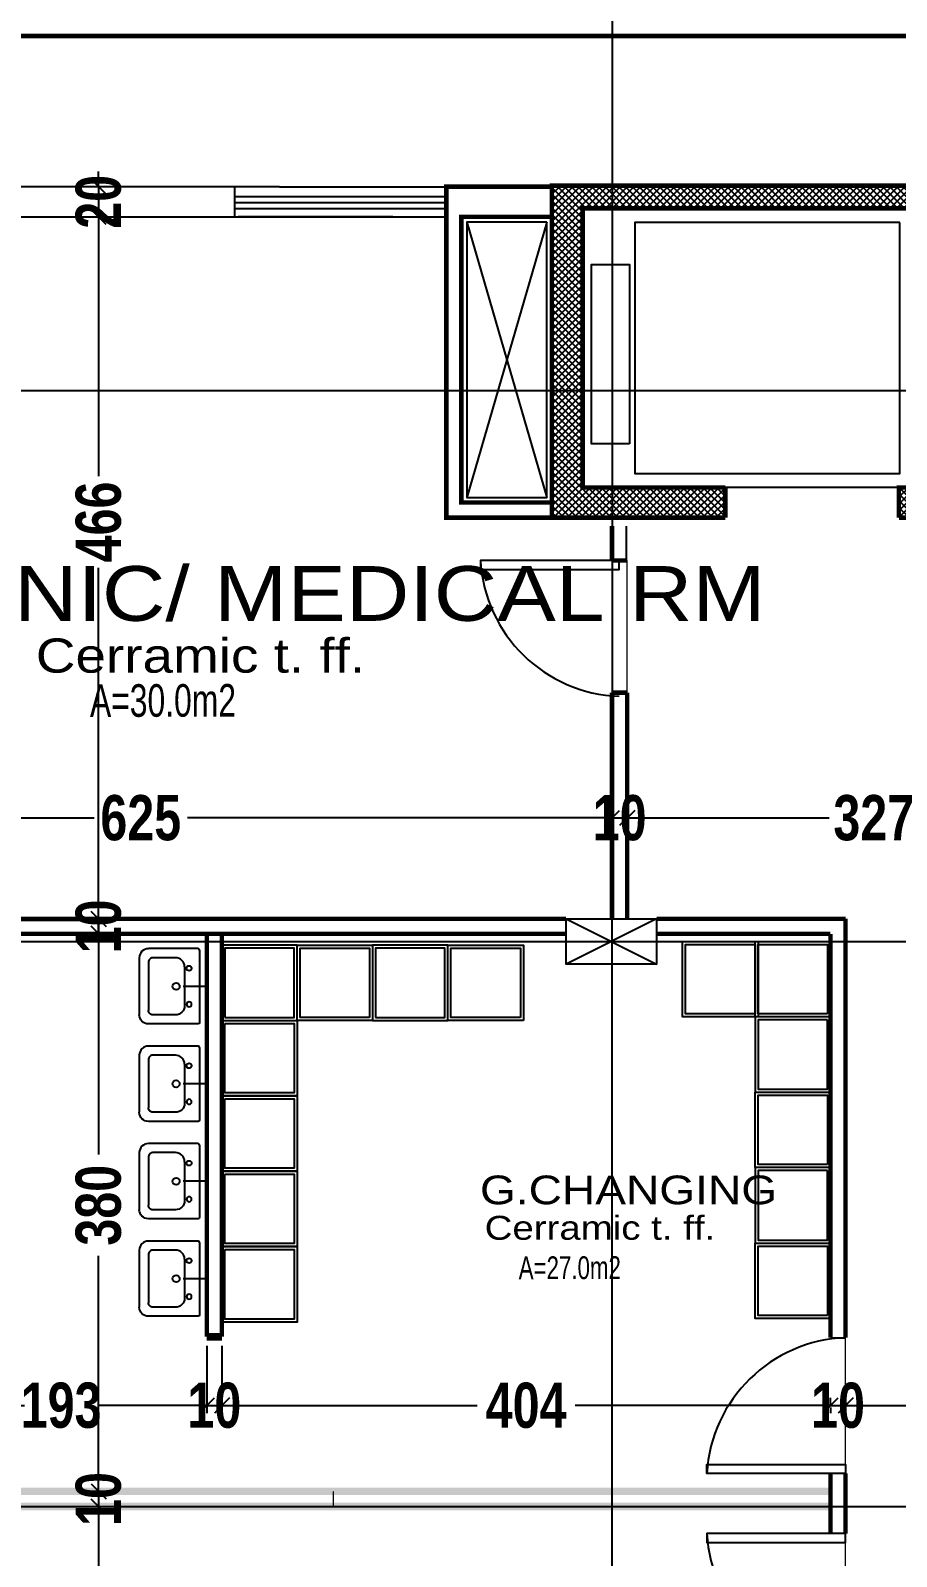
# Model space of a CAD drawing. Extents: x 285329 to 658348, y -83126 to -16980.
# Drawn here: x 341158 to 341733, y -40231 to -39220 of the extents above; entities that cross this region are included whole.
import ezdxf

# ---------------------------------------------------------------- set-up
doc = ezdxf.new("R2010")
doc.units = 0
doc.layers.get('0').update_dxf_attribs({"linetype": 'CONTINUOUS'})
doc.layers.get('DEFPOINTS').update_dxf_attribs({"color": 9, "linetype": 'CONTINUOUS'})
for name, color, linetype, lineweight in [('A-text finishing', 6, 'CONTINUOUS', 13), ('A-text function', 30, 'CONTINUOUS', 20), ('FURN', 126, 'CONTINUOUS', 9), ('VIS', 8, 'CONTINUOUS', 18)]:
    doc.layers.add(name, color=color, linetype=linetype, lineweight=lineweight)
for name, color, linetype in [('AXIS', 1, 'CONTINUOUS'), ('COLUMN', 5, 'CONTINUOUS'), ('elevat', 4, 'CONTINUOUS'), ('FURNITURE', 4, 'CONTINUOUS'), ('TEXT', 3, 'CONTINUOUS'), ('WALL', 7, 'CONTINUOUS')]:
    doc.layers.add(name, color=color, linetype=linetype)
doc.styles.add('ARIAL', font='BOD_CB.TTF', dxfattribs={"width": 1.2})
doc.styles.add('CITYBLUEPRINT', font='cityb___.ttf', dxfattribs={"width": 0.8})
doc.styles.get("Standard").update_dxf_attribs({"font": 'sanss___.ttf', "height": 15})
doc.dimstyles.new('50', dxfattribs={"dimtxt": 30, "dimasz": 10, "dimexe": 5, "dimexo": 6, "dimgap": 5, "dimtad": 0, "dimdec": 0, "dimdsep": 46, "dimtxsty": 'CITYBLUEPRINT', "dimblk1": 'OBLIQUE', "dimblk2": 'OBLIQUE', "dimsah": 1, "dimcen": 0.05, "dimdle": 0.03, "dimclre": 22, "dimclrt": 7, "dimadec": 0, "dimazin": 0, "dimtfac": 1, "dimtdec": 0, "dimtix": 1, "dimtmove": 0, "dimatfit": 3, "dimldrblk": 'OBLIQUE', "dimfxl": 1, "dimtolj": 1, "dimtzin": 0, "dimarcsym": 0})

# ---------------------------------------------------------------- blocks, each defined once
blk = doc.blocks.new('site77')
at = {"layer": 'WALL', "linetype": 'Continuous', "const_width": 3}
blk.add_lwpolyline([(159633.4, -32835.7), (157318.4, -32835.7), (157318.4, -36546.7), (159235.4, -36546.7)], dxfattribs=at)
blk = doc.blocks.new('COLUMN')
at = {"layer": 'AXIS'}
for p, q in [((236924.7, -9644.3), (236984.7, -9674.3)), ((236984.7, -9644.3), (236924.7, -9674.3))]:
    blk.add_line(p, q, dxfattribs=at)
at = {"layer": 'COLUMN'}
blk.add_lwpolyline([(236924.7, -9644.3), (236984.7, -9644.3), (236984.7, -9674.3), (236924.7, -9674.3)], close=True, dxfattribs=at)
blk = doc.blocks.new('cbcb')
at = {"layer": 'AXIS'}
for p, q in [((328031, -10741.7), (328030.4, -14326.1)), ((327244.3, -11089.2), (329572, -11089.2)), ((327238.2, -11454.5), (329573.7, -11454.5)), ((327245.1, -11829.3), (329572, -11829.3))]:
    blk.add_line(p, q, dxfattribs=at)
at = {"layer": 'WALL', "linetype": 'Continuous'}
blk.add_blockref('COLUMN', (91075.7, -1795.2), dxfattribs=at)
blk = doc.blocks.new('_Oblique')
at = {"color": 0, "lineweight": -2}
blk.add_line((-0.5, -0.5), (0.5, 0.5), dxfattribs=at)
blk = doc.blocks.new('*D2336')
at = {"layer": 'DEFPOINTS', "color": 0, "linetype": 'Continuous', "lineweight": 5, "transparency": 16777216}
for p in [(341203.5, -39323.1), (341203.5, -39343.1), (341203.5, -39343.1)]:
    blk.add_point(p, dxfattribs=at)
at = {"layer": 'VIS', "color": 0, "linetype": 'Continuous', "lineweight": -2, "transparency": 16777216}
for p, q in [((341203.5, -39323.1), (341203.5, -39313.1)), ((341203.5, -39323.1), (341203.5, -39343.1)), ((341203.5, -39343.1), (341203.5, -39353.1))]:
    blk.add_line(p, q, dxfattribs=at)
at = {"layer": 'VIS', "color": 22, "linetype": 'Continuous', "lineweight": -2, "transparency": 16777216}
for p, q in [((341209.5, -39323.1), (341208.5, -39323.1)), ((341197.5, -39343.1), (341198.5, -39343.1))]:
    blk.add_line(p, q, dxfattribs=at)
at = {"layer": 'VIS', "color": 0, "linetype": 'Continuous', "lineweight": -2, "transparency": 16777216, "xscale": 10, "yscale": 10, "zscale": 10}
for p, rotation in [((341203.5, -39323.1), 270), ((341203.5, -39343.1), 90)]:
    blk.add_blockref('_Oblique', p, dxfattribs=dict(at, rotation=rotation))
at = {"layer": 'VIS', "color": 7, "linetype": 'Continuous', "lineweight": 5, "transparency": 16777216, "insert": (341203.5, -39333.1), "char_height": 30, "attachment_point": 5, "rotation": 90, "style": 'CITYBLUEPRINT'}
blk.add_mtext('\\A1;20', dxfattribs=at)
blk = doc.blocks.new('*D2337')
at = {"layer": 'DEFPOINTS', "color": 0, "linetype": 'Continuous', "lineweight": 5, "transparency": 16777216}
for p in [(341203.5, -39343.1), (341203.5, -39808.6), (341203.6, -39808.6)]:
    blk.add_point(p, dxfattribs=at)
at = {"layer": 'VIS', "color": 22, "linetype": 'Continuous', "lineweight": -2, "transparency": 16777216}
for p, q in [((341197.5, -39343.1), (341198.5, -39343.1)), ((341197.6, -39808.6), (341198.5, -39808.6))]:
    blk.add_line(p, q, dxfattribs=at)
at = {"layer": 'VIS', "color": 0, "linetype": 'Continuous', "lineweight": -2, "transparency": 16777216}
for p, q in [((341203.5, -39343.1), (341203.5, -39515)), ((341203.5, -39808.6), (341203.5, -39575.9))]:
    blk.add_line(p, q, dxfattribs=at)
at = {"layer": 'VIS', "color": 0, "linetype": 'Continuous', "lineweight": -2, "transparency": 16777216, "xscale": 10, "yscale": 10, "zscale": 10}
for p, rotation in [((341203.5, -39343.1), 90), ((341203.5, -39808.6), 270)]:
    blk.add_blockref('_Oblique', p, dxfattribs=dict(at, rotation=rotation))
at = {"layer": 'VIS', "color": 7, "linetype": 'Continuous', "lineweight": 5, "transparency": 16777216, "insert": (341203.5, -39545.4), "char_height": 30, "attachment_point": 5, "rotation": 90, "style": 'CITYBLUEPRINT'}
blk.add_mtext('\\A1;466', dxfattribs=at)
blk = doc.blocks.new('*D2338')
at = {"layer": 'DEFPOINTS', "color": 0, "linetype": 'Continuous', "lineweight": 5, "transparency": 16777216}
for p in [(341203.5, -39808.7), (341203.6, -39808.7), (341203.5, -39818.5)]:
    blk.add_point(p, dxfattribs=at)
at = {"layer": 'VIS', "color": 0, "linetype": 'Continuous', "lineweight": -2, "transparency": 16777216}
for p, q in [((341203.5, -39808.7), (341203.5, -39798.7)), ((341203.5, -39818.5), (341203.5, -39808.7)), ((341203.5, -39818.5), (341203.5, -39828.5))]:
    blk.add_line(p, q, dxfattribs=at)
at = {"layer": 'VIS', "color": 22, "linetype": 'Continuous', "lineweight": -2, "transparency": 16777216}
for p, q in [((341197.6, -39808.7), (341198.5, -39808.7)), ((341197.5, -39818.5), (341198.5, -39818.5))]:
    blk.add_line(p, q, dxfattribs=at)
at = {"layer": 'VIS', "color": 0, "linetype": 'Continuous', "lineweight": -2, "transparency": 16777216, "xscale": 10, "yscale": 10, "zscale": 10}
for p, rotation in [((341203.5, -39808.7), 270), ((341203.5, -39818.5), 90)]:
    blk.add_blockref('_Oblique', p, dxfattribs=dict(at, rotation=rotation))
at = {"layer": 'VIS', "color": 7, "linetype": 'Continuous', "lineweight": 5, "transparency": 16777216, "insert": (341203.5, -39813.6), "char_height": 30, "attachment_point": 5, "rotation": 90, "style": 'CITYBLUEPRINT'}
blk.add_mtext('\\A1;10', dxfattribs=at)
blk = doc.blocks.new('*D2339')
at = {"layer": 'DEFPOINTS', "color": 0, "linetype": 'Continuous', "lineweight": 5, "transparency": 16777216}
for p in [(341203.6, -39808.7), (341199.4, -40188.2), (341203.5, -40188.2)]:
    blk.add_point(p, dxfattribs=at)
at = {"layer": 'VIS', "color": 22, "linetype": 'Continuous', "lineweight": -2, "transparency": 16777216}
for p, q in [((341197.6, -39808.7), (341198.5, -39808.7)), ((341205.4, -40188.2), (341208.5, -40188.2))]:
    blk.add_line(p, q, dxfattribs=at)
at = {"layer": 'VIS', "color": 0, "linetype": 'Continuous', "lineweight": -2, "transparency": 16777216}
for p, q in [((341203.5, -39808.6), (341203.5, -39964.8)), ((341203.5, -40188.3), (341203.5, -40032.1))]:
    blk.add_line(p, q, dxfattribs=at)
at = {"layer": 'VIS', "color": 0, "linetype": 'Continuous', "lineweight": -2, "transparency": 16777216, "xscale": 10, "yscale": 10, "zscale": 10}
for p, rotation in [((341203.5, -39808.7), 90), ((341203.5, -40188.2), 270)]:
    blk.add_blockref('_Oblique', p, dxfattribs=dict(at, rotation=rotation))
at = {"layer": 'VIS', "color": 7, "linetype": 'Continuous', "lineweight": 5, "transparency": 16777216, "insert": (341203.5, -39998.5), "char_height": 30, "attachment_point": 5, "rotation": 90, "style": 'CITYBLUEPRINT'}
blk.add_mtext('\\A1;380', dxfattribs=at)
blk = doc.blocks.new('*D2340')
at = {"layer": 'DEFPOINTS', "color": 0, "linetype": 'Continuous', "lineweight": 5, "transparency": 16777216}
for p in [(341199.4, -40188.2), (341203.5, -40198.3), (341203.7, -40198.3)]:
    blk.add_point(p, dxfattribs=at)
at = {"layer": 'VIS', "color": 0, "linetype": 'Continuous', "lineweight": -2, "transparency": 16777216}
for p, q in [((341203.5, -40188.2), (341203.5, -40178.2)), ((341203.5, -40188.2), (341203.5, -40198.3)), ((341203.5, -40198.3), (341203.5, -40208.3))]:
    blk.add_line(p, q, dxfattribs=at)
at = {"layer": 'VIS', "color": 22, "linetype": 'Continuous', "lineweight": -2, "transparency": 16777216}
for p, q in [((341205.4, -40188.2), (341208.5, -40188.2)), ((341197.7, -40198.3), (341198.5, -40198.3))]:
    blk.add_line(p, q, dxfattribs=at)
at = {"layer": 'VIS', "color": 0, "linetype": 'Continuous', "lineweight": -2, "transparency": 16777216, "xscale": 10, "yscale": 10, "zscale": 10}
for p, rotation in [((341203.5, -40188.2), 270), ((341203.5, -40198.3), 90)]:
    blk.add_blockref('_Oblique', p, dxfattribs=dict(at, rotation=rotation))
at = {"layer": 'VIS', "color": 7, "linetype": 'Continuous', "lineweight": 5, "transparency": 16777216, "insert": (341203.5, -40193.3), "char_height": 30, "attachment_point": 5, "rotation": 90, "style": 'CITYBLUEPRINT'}
blk.add_mtext('\\A1;10', dxfattribs=at)
blk = doc.blocks.new('*D2341')
at = {"layer": 'DEFPOINTS', "color": 0, "linetype": 'Continuous', "lineweight": 5, "transparency": 16777216}
for p in [(341203.7, -40198.3), (341203.5, -40558), (341203.7, -40558)]:
    blk.add_point(p, dxfattribs=at)
at = {"layer": 'VIS', "color": 22, "linetype": 'Continuous', "lineweight": -2, "transparency": 16777216}
for p, q in [((341197.7, -40198.3), (341198.5, -40198.3)), ((341197.7, -40558), (341198.5, -40558))]:
    blk.add_line(p, q, dxfattribs=at)
at = {"layer": 'VIS', "color": 0, "linetype": 'Continuous', "lineweight": -2, "transparency": 16777216}
for p, q in [((341203.5, -40198.3), (341203.5, -40344.7)), ((341203.5, -40558), (341203.5, -40411.6))]:
    blk.add_line(p, q, dxfattribs=at)
at = {"layer": 'VIS', "color": 0, "linetype": 'Continuous', "lineweight": -2, "transparency": 16777216, "xscale": 10, "yscale": 10, "zscale": 10}
for p, rotation in [((341203.5, -40198.3), 90), ((341203.5, -40558), 270)]:
    blk.add_blockref('_Oblique', p, dxfattribs=dict(at, rotation=rotation))
at = {"layer": 'VIS', "color": 7, "linetype": 'Continuous', "lineweight": 5, "transparency": 16777216, "insert": (341203.5, -40378.1), "char_height": 30, "attachment_point": 5, "rotation": 90, "style": 'CITYBLUEPRINT'}
blk.add_mtext('\\A1;360', dxfattribs=at)
blk = doc.blocks.new('*D2383')
at = {"layer": 'DEFPOINTS', "color": 0, "linetype": 'Continuous', "lineweight": 5, "transparency": 16777216}
for p in [(341275.3, -40085.7), (341082.1, -40108.6), (341275.3, -40131.3)]:
    blk.add_point(p, dxfattribs=at)
at = {"layer": 'VIS', "color": 22, "linetype": 'Continuous', "lineweight": -2, "transparency": 16777216}
for p, q in [((341275.3, -40091.7), (341275.3, -40136.3)), ((341082.1, -40114.6), (341082.1, -40136.3))]:
    blk.add_line(p, q, dxfattribs=at)
at = {"layer": 'VIS', "color": 0, "linetype": 'Continuous', "lineweight": -2, "transparency": 16777216}
for p, q in [((341082.1, -40131.3), (341154.5, -40131.3)), ((341275.3, -40131.3), (341202.9, -40131.3))]:
    blk.add_line(p, q, dxfattribs=at)
at = {"layer": 'VIS', "color": 0, "linetype": 'Continuous', "lineweight": -2, "transparency": 16777216, "xscale": 10, "yscale": 10, "zscale": 10, "rotation": 180}
blk.add_blockref('_Oblique', (341082.1, -40131.3), dxfattribs=at)
at = {"layer": 'VIS', "color": 0, "linetype": 'Continuous', "lineweight": -2, "transparency": 16777216, "xscale": 10, "yscale": 10, "zscale": 10}
blk.add_blockref('_Oblique', (341275.3, -40131.3), dxfattribs=at)
at = {"layer": 'VIS', "color": 7, "linetype": 'Continuous', "lineweight": 5, "transparency": 16777216, "insert": (341178.7, -40131.3), "char_height": 30, "attachment_point": 5, "style": 'CITYBLUEPRINT'}
blk.add_mtext('\\A1;193', dxfattribs=at)
blk = doc.blocks.new('*D2384')
at = {"layer": 'DEFPOINTS', "color": 0, "linetype": 'Continuous', "lineweight": 5, "transparency": 16777216}
for p in [(341275.3, -40085.7), (341285.3, -40085.7), (341285.3, -40131.3)]:
    blk.add_point(p, dxfattribs=at)
at = {"layer": 'VIS', "color": 22, "linetype": 'Continuous', "lineweight": -2, "transparency": 16777216}
for p, q in [((341275.3, -40091.7), (341275.3, -40136.3)), ((341285.3, -40091.7), (341285.3, -40136.3))]:
    blk.add_line(p, q, dxfattribs=at)
at = {"layer": 'VIS', "color": 0, "linetype": 'Continuous', "lineweight": -2, "transparency": 16777216}
for p, q in [((341275.3, -40131.3), (341265.3, -40131.3)), ((341275.3, -40131.3), (341285.3, -40131.3)), ((341285.3, -40131.3), (341295.3, -40131.3))]:
    blk.add_line(p, q, dxfattribs=at)
at = {"layer": 'VIS', "color": 0, "linetype": 'Continuous', "lineweight": -2, "transparency": 16777216, "xscale": 10, "yscale": 10, "zscale": 10}
blk.add_blockref('_Oblique', (341275.3, -40131.3), dxfattribs=at)
at = {"layer": 'VIS', "color": 0, "linetype": 'Continuous', "lineweight": -2, "transparency": 16777216, "xscale": 10, "yscale": 10, "zscale": 10, "rotation": 180}
blk.add_blockref('_Oblique', (341285.3, -40131.3), dxfattribs=at)
at = {"layer": 'VIS', "color": 7, "linetype": 'Continuous', "lineweight": 5, "transparency": 16777216, "insert": (341280.3, -40131.3), "char_height": 30, "attachment_point": 5, "style": 'CITYBLUEPRINT'}
blk.add_mtext('\\A1;10', dxfattribs=at)
blk = doc.blocks.new('*D2385')
at = {"layer": 'DEFPOINTS', "color": 0, "linetype": 'Continuous', "lineweight": 5, "transparency": 16777216}
for p in [(341285.3, -40085.7), (341688.8, -40131.3), (341688.8, -40136.3)]:
    blk.add_point(p, dxfattribs=at)
at = {"layer": 'VIS', "color": 22, "linetype": 'Continuous', "lineweight": -2, "transparency": 16777216}
for p, q in [((341285.3, -40091.7), (341285.3, -40136.3)), ((341688.8, -40130.3), (341688.8, -40126.3))]:
    blk.add_line(p, q, dxfattribs=at)
at = {"layer": 'VIS', "color": 0, "linetype": 'Continuous', "lineweight": -2, "transparency": 16777216}
for p, q in [((341285.2, -40131.3), (341454.5, -40131.3)), ((341688.8, -40131.3), (341519.5, -40131.3))]:
    blk.add_line(p, q, dxfattribs=at)
at = {"layer": 'VIS', "color": 0, "linetype": 'Continuous', "lineweight": -2, "transparency": 16777216, "xscale": 10, "yscale": 10, "zscale": 10, "rotation": 180}
blk.add_blockref('_Oblique', (341285.3, -40131.3), dxfattribs=at)
at = {"layer": 'VIS', "color": 0, "linetype": 'Continuous', "lineweight": -2, "transparency": 16777216, "xscale": 10, "yscale": 10, "zscale": 10}
blk.add_blockref('_Oblique', (341688.8, -40131.3), dxfattribs=at)
at = {"layer": 'VIS', "color": 7, "linetype": 'Continuous', "lineweight": 5, "transparency": 16777216, "insert": (341487, -40131.3), "char_height": 30, "attachment_point": 5, "style": 'CITYBLUEPRINT'}
blk.add_mtext('\\A1;404', dxfattribs=at)
blk = doc.blocks.new('*D2386')
at = {"layer": 'DEFPOINTS', "color": 0, "linetype": 'Continuous', "lineweight": 5, "transparency": 16777216}
for p in [(341688.8, -40126.6), (341698.8, -40131.2), (341698.8, -40131.3)]:
    blk.add_point(p, dxfattribs=at)
at = {"layer": 'VIS', "color": 0, "linetype": 'Continuous', "lineweight": -2, "transparency": 16777216}
for p, q in [((341688.8, -40131.3), (341678.8, -40131.3)), ((341688.8, -40131.3), (341698.8, -40131.3)), ((341698.8, -40131.3), (341708.8, -40131.3))]:
    blk.add_line(p, q, dxfattribs=at)
at = {"layer": 'VIS', "color": 22, "linetype": 'Continuous', "lineweight": -2, "transparency": 16777216}
for p, q in [((341688.8, -40132.6), (341688.8, -40136.3)), ((341698.8, -40137.2), (341698.8, -40136.3))]:
    blk.add_line(p, q, dxfattribs=at)
at = {"layer": 'VIS', "color": 0, "linetype": 'Continuous', "lineweight": -2, "transparency": 16777216, "xscale": 10, "yscale": 10, "zscale": 10}
blk.add_blockref('_Oblique', (341688.8, -40131.3), dxfattribs=at)
at = {"layer": 'VIS', "color": 0, "linetype": 'Continuous', "lineweight": -2, "transparency": 16777216, "xscale": 10, "yscale": 10, "zscale": 10, "rotation": 180}
blk.add_blockref('_Oblique', (341698.8, -40131.3), dxfattribs=at)
at = {"layer": 'VIS', "color": 7, "linetype": 'Continuous', "lineweight": 5, "transparency": 16777216, "insert": (341693.8, -40131.3), "char_height": 30, "attachment_point": 5, "style": 'CITYBLUEPRINT'}
blk.add_mtext('\\A1;10', dxfattribs=at)
blk = doc.blocks.new('*D2387')
at = {"layer": 'DEFPOINTS', "color": 0, "linetype": 'Continuous', "lineweight": 5, "transparency": 16777216}
for p in [(341881, -40131.2), (341698.8, -40131.4), (341881, -40131.3)]:
    blk.add_point(p, dxfattribs=at)
at = {"layer": 'VIS', "color": 22, "linetype": 'Continuous', "lineweight": -2, "transparency": 16777216}
for p, q in [((341698.8, -40125.4), (341698.8, -40126.3)), ((341881, -40137.2), (341881, -40136.3))]:
    blk.add_line(p, q, dxfattribs=at)
at = {"layer": 'VIS', "color": 0, "linetype": 'Continuous', "lineweight": -2, "transparency": 16777216}
for p, q in [((341698.8, -40131.3), (341764.6, -40131.3)), ((341881, -40131.3), (341815.1, -40131.3))]:
    blk.add_line(p, q, dxfattribs=at)
at = {"layer": 'VIS', "color": 0, "linetype": 'Continuous', "lineweight": -2, "transparency": 16777216, "xscale": 10, "yscale": 10, "zscale": 10, "rotation": 180}
blk.add_blockref('_Oblique', (341698.8, -40131.3), dxfattribs=at)
at = {"layer": 'VIS', "color": 0, "linetype": 'Continuous', "lineweight": -2, "transparency": 16777216, "xscale": 10, "yscale": 10, "zscale": 10}
blk.add_blockref('_Oblique', (341881, -40131.3), dxfattribs=at)
at = {"layer": 'VIS', "color": 7, "linetype": 'Continuous', "lineweight": 5, "transparency": 16777216, "insert": (341789.9, -40131.3), "char_height": 30, "attachment_point": 5, "style": 'CITYBLUEPRINT'}
blk.add_mtext('\\A1;182', dxfattribs=at)
blk = doc.blocks.new('*D2392')
at = {"layer": 'DEFPOINTS', "color": 0, "linetype": 'Continuous', "lineweight": 5, "transparency": 16777216}
for p in [(341543.9, -39741.7), (341543.9, -39741.8), (340919.1, -39763.5)]:
    blk.add_point(p, dxfattribs=at)
at = {"layer": 'VIS', "color": 22, "linetype": 'Continuous', "lineweight": -2, "transparency": 16777216}
for p, q in [((341543.9, -39735.8), (341543.9, -39736.7)), ((340919.1, -39757.5), (340919.1, -39736.7))]:
    blk.add_line(p, q, dxfattribs=at)
at = {"layer": 'VIS', "color": 0, "linetype": 'Continuous', "lineweight": -2, "transparency": 16777216}
for p, q in [((340919, -39741.7), (341200.5, -39741.7)), ((341544, -39741.7), (341262.5, -39741.7))]:
    blk.add_line(p, q, dxfattribs=at)
at = {"layer": 'VIS', "color": 0, "linetype": 'Continuous', "lineweight": -2, "transparency": 16777216, "xscale": 10, "yscale": 10, "zscale": 10, "rotation": 180}
blk.add_blockref('_Oblique', (340919.1, -39741.7), dxfattribs=at)
at = {"layer": 'VIS', "color": 0, "linetype": 'Continuous', "lineweight": -2, "transparency": 16777216, "xscale": 10, "yscale": 10, "zscale": 10}
blk.add_blockref('_Oblique', (341543.9, -39741.7), dxfattribs=at)
at = {"layer": 'VIS', "color": 7, "linetype": 'Continuous', "lineweight": 5, "transparency": 16777216, "insert": (341231.5, -39741.7), "char_height": 30, "attachment_point": 5, "style": 'CITYBLUEPRINT'}
blk.add_mtext('\\A1;625', dxfattribs=at)
blk = doc.blocks.new('*D2393')
at = {"layer": 'DEFPOINTS', "color": 0, "linetype": 'Continuous', "lineweight": 5, "transparency": 16777216}
for p in [(341543.9, -39741.8), (341554, -39741.7), (341554, -39741.8)]:
    blk.add_point(p, dxfattribs=at)
at = {"layer": 'VIS', "color": 22, "linetype": 'Continuous', "lineweight": -2, "transparency": 16777216}
for p, q in [((341543.9, -39735.8), (341543.9, -39736.7)), ((341554, -39735.8), (341554, -39736.7))]:
    blk.add_line(p, q, dxfattribs=at)
at = {"layer": 'VIS', "color": 0, "linetype": 'Continuous', "lineweight": -2, "transparency": 16777216}
for p, q in [((341543.9, -39741.7), (341533.9, -39741.7)), ((341543.9, -39741.7), (341554, -39741.7)), ((341554, -39741.7), (341564, -39741.7))]:
    blk.add_line(p, q, dxfattribs=at)
at = {"layer": 'VIS', "color": 0, "linetype": 'Continuous', "lineweight": -2, "transparency": 16777216, "xscale": 10, "yscale": 10, "zscale": 10}
blk.add_blockref('_Oblique', (341543.9, -39741.7), dxfattribs=at)
at = {"layer": 'VIS', "color": 0, "linetype": 'Continuous', "lineweight": -2, "transparency": 16777216, "xscale": 10, "yscale": 10, "zscale": 10, "rotation": 180}
blk.add_blockref('_Oblique', (341554, -39741.7), dxfattribs=at)
at = {"layer": 'VIS', "color": 7, "linetype": 'Continuous', "lineweight": 5, "transparency": 16777216, "insert": (341549, -39741.7), "char_height": 30, "attachment_point": 5, "style": 'CITYBLUEPRINT'}
blk.add_mtext('\\A1;10', dxfattribs=at)
blk = doc.blocks.new('*D2394')
at = {"layer": 'DEFPOINTS', "color": 0, "linetype": 'Continuous', "lineweight": 5, "transparency": 16777216}
for p in [(341554, -39741.8), (341881, -39741.7), (341881, -39741.8)]:
    blk.add_point(p, dxfattribs=at)
at = {"layer": 'VIS', "color": 22, "linetype": 'Continuous', "lineweight": -2, "transparency": 16777216}
for p, q in [((341554, -39735.8), (341554, -39736.7)), ((341881, -39735.8), (341881, -39736.7))]:
    blk.add_line(p, q, dxfattribs=at)
at = {"layer": 'VIS', "color": 0, "linetype": 'Continuous', "lineweight": -2, "transparency": 16777216}
for p, q in [((341553.9, -39741.7), (341688, -39741.7)), ((341881, -39741.7), (341746.9, -39741.7))]:
    blk.add_line(p, q, dxfattribs=at)
at = {"layer": 'VIS', "color": 0, "linetype": 'Continuous', "lineweight": -2, "transparency": 16777216, "xscale": 10, "yscale": 10, "zscale": 10, "rotation": 180}
blk.add_blockref('_Oblique', (341554, -39741.7), dxfattribs=at)
at = {"layer": 'VIS', "color": 0, "linetype": 'Continuous', "lineweight": -2, "transparency": 16777216, "xscale": 10, "yscale": 10, "zscale": 10}
blk.add_blockref('_Oblique', (341881, -39741.7), dxfattribs=at)
at = {"layer": 'VIS', "color": 7, "linetype": 'Continuous', "lineweight": 5, "transparency": 16777216, "insert": (341717.5, -39741.7), "char_height": 30, "attachment_point": 5, "style": 'CITYBLUEPRINT'}
blk.add_mtext('\\A1;327', dxfattribs=at)
blk = doc.blocks.new('hg')
at = {"layer": 'elevat'}
for p, q in [((91177.4, 75499.1), (91177.4, 75466.1)), ((91226.3, 75500.1), (91178.4, 75500.1)), ((91202.3, 75504.4), (91202.3, 75489.2)), ((91227.3, 75499.1), (91227.3, 75466.1)), ((91215.3, 75490.1), (91189.4, 75490.1)), ((91183.4, 75484.1), (91183.4, 75469.1)), ((91221.3, 75484.1), (91221.3, 75469.1)), ((91221.3, 75460.1), (91183.4, 75460.1)), ((91218.3, 75466.1), (91186.4, 75466.1))]:
    blk.add_line(p, q, dxfattribs=at)
for centre, major_axis, start_param, end_param in [((91178.4, 75499.1), (0.707, 0.707), 0.785398, 2.356194), ((91189.4, 75484.1), (-4.24, 4.24), -0.785398, 0.785398), ((91190.4, 75493.1), (-1.16, -1.16), 3.141593, 9.424778), ((91186.4, 75469.1), (2.12, 2.12), 2.356194, 3.926991), ((91183.4, 75466.1), (4.24, 4.24), 2.356194, 3.926991)]:
    blk.add_ellipse(centre, major_axis=major_axis, ratio=1, start_param=start_param, end_param=end_param, dxfattribs=at)
at = {"layer": 'elevat', "extrusion": (0, 0, -1)}
for centre, major_axis, start_param, end_param in [((91226.3, 75499.1), (-0.707, 0.707), 0.785398, 2.356194), ((91202.3, 75484.5), (-1.65, -1.65), 4.712389, 10.995574), ((91214.3, 75493.1), (-1.16, -1.16), 4.712389, 10.995574), ((91215.3, 75484.1), (4.24, 4.24), -0.785398, 0.785398), ((91218.3, 75469.1), (-2.12, 2.12), 2.356194, 3.926991), ((91221.3, 75466.1), (-4.24, 4.24), 2.356194, 3.926991)]:
    blk.add_ellipse(centre, major_axis=major_axis, ratio=1, start_param=start_param, end_param=end_param, dxfattribs=at)
blk = doc.blocks.new('huy')
at = {"layer": 'AXIS'}
h = blk.add_hatch(dxfattribs=at)
h.set_pattern_fill('ANSI37', color=256, style=0)
h.set_pattern_definition([(45, (-12919.7087, 458.9356), (-2.24506403, 2.24506403), []), (135, (-12919.7087, 458.9356), (-2.24506403, -2.24506403), [])])
h.paths.add_polyline_path([(322259.9, -40340.6), (322280.3, -40340.6), (322280.3, -40155.5), (322259.9, -40155.5)], flags=17)
h.paths.add_polyline_path([(322259.9, -40340.6), (322259.9, -40360.6), (322375, -40360.6), (322375, -40340.6)])
h.paths.add_polyline_path([(322259.9, -40140.5), (322259.9, -40155.5), (322500, -40155.5), (322500, -40340.6), (322490, -40340.6), (322490, -40360.6), (322520, -40360.6), (322520, -40140.5)])
at = {"layer": 'FURNITURE'}
blk.add_line((322490, -40340.6), (322375, -40340.6), dxfattribs=at)
at = {"layer": 'FURNITURE', "ltscale": 3}
for points in [[(322490.6, -40165), (322314.9, -40165), (322314.9, -40331.4), (322490.6, -40331.4)], [(322311.5, -40311.6), (322286.2, -40311.6), (322286.2, -40192.7), (322311.5, -40192.7)]]:
    blk.add_lwpolyline(points, close=True, dxfattribs=at)
at = {"layer": 'WALL', "ltscale": 3}
blk.add_line((322259.9, -40140.5), (322425, -40140.5), dxfattribs=at)
blk.add_line((322259.9, -40140.5), (322425, -40140.5), dxfattribs=at)
blk.add_line((322259.9, -40140.5), (322425, -40140.5), dxfattribs=at)
at = {"layer": 'WALL', "linetype": 'Continuous', "const_width": 3}
for points in [[(322375, -40360.6), (322259.9, -40360.6), (322259.9, -40140.5), (322485, -40140.5)], [(322259.9, -40140.5), (322425, -40140.5)], [(322259.9, -40140.5), (322425, -40140.5)], [(322485, -40140.5), (322520, -40140.5), (322520, -40360.6), (322490, -40360.6)], [(322490, -40340.6), (322500, -40340.6), (322500, -40155.5), (322280.3, -40155.5), (322280.3, -40340.6), (322375, -40340.6)], [(322375, -40340.6), (322375, -40360.6)], [(322490, -40340.6), (322490, -40360.6)], [(322500, -40340.6), (322490, -40340.6), (322490, -40360.6)]]:
    blk.add_lwpolyline(points, dxfattribs=at)

msp = doc.modelspace()

# ---------------------------------------------------------------- linework, layer by layer
at = {"layer": 'AXIS'}
for p, q in [((341500.75, -39346.69), (341447.68, -39529.07)), ((341447.68, -39346.69), (341500.75, -39529.07)), ((340919.07, -39458.25), (343085.52, -39458.25))]:
    msp.add_line(p, q, dxfattribs=at)
at = {"layer": 'FURNITURE', "ltscale": 3}
for p, q in [((341293.89, -39329.54), (341434.04, -39329.54)), ((341323.5, -39323.08), (341533.65, -39323.08)), ((341293.89, -39337.54), (341434.04, -39337.54)), ((341293.89, -39343.08), (341434.04, -39343.08))]:
    msp.add_line(p, q, dxfattribs=at)
at = {"layer": 'FURNITURE'}
msp.add_line((341548.65, -39570.99), (341456.69, -39570.99), dxfattribs=at)
at = {"layer": 'FURNITURE', "flags": 128}
for points in [[(341548.65, -39570.99), (341456.69, -39570.99), (341456.69, -39576.99), (341548.65, -39576.99), (341548.65, -39570.99)], [(341698.78, -40176.36), (341606.82, -40176.36), (341606.82, -40170.36), (341698.78, -40170.36), (341698.78, -40176.36)], [(341698.78, -40216.17), (341606.82, -40216.17), (341606.82, -40222.17), (341698.78, -40222.17), (341698.78, -40216.17)]]:
    msp.add_lwpolyline(points, dxfattribs=at)
at = {"layer": 'FURNITURE'}
for points in [[(341285.19, -39875.93), (341335.19, -39875.93), (341335.19, -39825.93), (341285.19, -39825.93)], [(341385.19, -39875.93), (341335.19, -39875.93), (341335.19, -39825.93), (341385.19, -39825.93)], [(341385.19, -39875.93), (341435.19, -39875.93), (341435.19, -39825.93), (341385.19, -39825.93)], [(341485.19, -39875.93), (341435.19, -39875.93), (341435.19, -39825.93), (341485.19, -39825.93)], [(341640.78, -39873.54), (341590.78, -39873.54), (341590.78, -39823.54), (341640.78, -39823.54)], [(341638.78, -39871.54), (341592.78, -39871.54), (341592.78, -39825.54), (341638.78, -39825.54)], [(341688.78, -39873.54), (341638.78, -39873.54), (341638.78, -39823.54), (341688.78, -39823.54)], [(341686.78, -39871.54), (341640.78, -39871.54), (341640.78, -39825.54), (341686.78, -39825.54)], [(341287.19, -39873.93), (341333.19, -39873.93), (341333.19, -39827.93), (341287.19, -39827.93)], [(341383.19, -39873.93), (341337.19, -39873.93), (341337.19, -39827.93), (341383.19, -39827.93)], [(341387.19, -39873.93), (341433.19, -39873.93), (341433.19, -39827.93), (341387.19, -39827.93)], [(341483.19, -39873.93), (341437.19, -39873.93), (341437.19, -39827.93), (341483.19, -39827.93)], [(341285.19, -39875.93), (341335.19, -39875.93), (341335.19, -39925.93), (341285.19, -39925.93)], [(341287.19, -39877.93), (341333.19, -39877.93), (341333.19, -39923.93), (341287.19, -39923.93)], [(341688.78, -39873.54), (341638.78, -39873.54), (341638.78, -39923.54), (341688.78, -39923.54)], [(341686.78, -39875.54), (341640.78, -39875.54), (341640.78, -39921.54), (341686.78, -39921.54)], [(341285.19, -39925.93), (341335.19, -39925.93), (341335.19, -39975.93), (341285.19, -39975.93)], [(341287.19, -39927.93), (341333.19, -39927.93), (341333.19, -39973.93), (341287.19, -39973.93)], [(341688.78, -39973.54), (341638.78, -39973.54), (341638.78, -39923.54), (341688.78, -39923.54)], [(341686.78, -39971.54), (341640.78, -39971.54), (341640.78, -39925.54), (341686.78, -39925.54)], [(341285.19, -39975.93), (341335.19, -39975.93), (341335.19, -40025.93), (341285.19, -40025.93)], [(341287.19, -39977.93), (341333.19, -39977.93), (341333.19, -40023.93), (341287.19, -40023.93)], [(341688.78, -39973.54), (341638.78, -39973.54), (341638.78, -40023.54), (341688.78, -40023.54)], [(341686.78, -39975.54), (341640.78, -39975.54), (341640.78, -40021.54), (341686.78, -40021.54)], [(341285.19, -40025.93), (341335.19, -40025.93), (341335.19, -40075.93), (341285.19, -40075.93)], [(341287.19, -40027.93), (341333.19, -40027.93), (341333.19, -40073.93), (341287.19, -40073.93)], [(341688.78, -40073.54), (341638.78, -40073.54), (341638.78, -40023.54), (341688.78, -40023.54)], [(341686.78, -40071.54), (341640.78, -40071.54), (341640.78, -40025.54), (341686.78, -40025.54)]]:
    msp.add_lwpolyline(points, close=True, dxfattribs=at)
for centre, start, end in [((341552.13, -39565.45), 183.32291, 267.91346), ((341702.26, -40181.9), 92.08654, 176.67709), ((341702.26, -40210.63), 183.32291, 267.91346)]:
    msp.add_arc(centre, 95.6, start, end, dxfattribs=at)
at = {"layer": 'VIS', "linetype": 'Continuous', "lineweight": 5}
for p, q in [((341553.98, -39658.54), (341553.98, -39570.99)), ((341698.78, -40176.36), (341698.78, -40086.36)), ((341698.78, -40170.36), (341698.78, -40176.36)), ((341359.01, -40188.24), (341359.01, -40198.29)), ((341698.78, -40222.17), (341698.78, -40216.17)), ((341698.78, -40306.17), (341698.78, -40222.17))]:
    msp.add_line(p, q, dxfattribs=at)
at = {"layer": 'WALL', "linetype": 'Continuous'}
for p, q in [((341323.5, -39323.08), (340899.07, -39323.08)), ((341293.89, -39343.08), (341293.89, -39323.08)), ((341293.89, -39333.54), (341434.04, -39333.54)), ((340919.07, -39343.08), (341323.5, -39343.08)), ((341553.65, -39570.99), (341553.65, -39548.08)), ((341553.65, -39570.99), (341553.65, -39570.99)), ((341553.98, -39658.54), (341553.98, -39658.54)), ((341688.78, -40086.36), (341698.78, -40086.36)), ((341698.78, -40176.36), (341688.78, -40176.36))]:
    msp.add_line(p, q, dxfattribs=at)
at = {"layer": 'WALL', "ltscale": 3}
msp.add_line((341398.59, -39343.08), (341296.08, -39343.08), dxfattribs=at)
msp.add_line((341398.59, -39343.08), (341296.08, -39343.08), dxfattribs=at)
at = {"layer": 'WALL', "linetype": 'Continuous', "ltscale": 3}
for p, q in [((341543.65, -39570.99), (341543.65, -39570.99)), ((341543.98, -39658.54), (341543.98, -39658.54))]:
    msp.add_line(p, q, dxfattribs=at)
at = {"layer": 'WALL', "linetype": 'Continuous', "const_width": 3}
for points in [[(341504.04, -39323.08), (341444.04, -39323.08), (341434.04, -39323.08), (341434.04, -39532.51), (341434.04, -39542.51), (341504.04, -39542.51)], [(341504.04, -39323.08), (341504.04, -39343.08), (341444.04, -39343.08), (341444.04, -39532.51), (341504.04, -39532.51), (341504.04, -39343.08)], [(341543.98, -39548.08), (341543.98, -39570.99)], [(341553.65, -39570.99), (341543.65, -39570.99)], [(341553.98, -39658.54), (341543.98, -39658.54)], [(341543.98, -39658.54), (341543.98, -39808.54)], [(341543.98, -39658.54), (341543.98, -39698.08)], [(341553.98, -39658.54), (341553.98, -39808.54)], [(341553.98, -39658.54), (341553.98, -39698.08)], [(340919.07, -39808.69), (341513.5, -39808.54)], [(341573.5, -39808.54), (341698.78, -39808.54)], [(341698.78, -39808.54), (341698.78, -40086.36)], [(341151.25, -39818.54), (341513.5, -39818.54)], [(341275.27, -40085.7), (341275.27, -39818.54)], [(341285.27, -40085.7), (341285.27, -39818.54)], [(341573.5, -39818.54), (341688.78, -39818.54)], [(341688.78, -39818.54), (341688.78, -40086.36)], [(341285.27, -40085.7), (341275.27, -40085.7)], [(341688.78, -40176.36), (341688.78, -40216.17)], [(341698.78, -40176.36), (341698.78, -40216.17)]]:
    msp.add_lwpolyline(points, dxfattribs=at)
at = {"layer": 'WALL', "linetype": 'Continuous', "ltscale": 3}
msp.add_lwpolyline([(341293.89, -39343.08), (341333.89, -39343.08)], dxfattribs=at)
at = {"layer": 'WALL', "linetype": 'Continuous'}
msp.add_lwpolyline([(341500.75, -39346.69), (341447.68, -39346.69), (341447.68, -39529.07), (341500.75, -39529.07)], close=True, dxfattribs=at)
at = {"layer": 'WALL', "linetype": 'Continuous', "ltscale": 3, "const_width": 5}
for points in [[(341275.27, -40085.7), (341285.27, -40085.7)], [(341106.03, -40188.24), (341688.78, -40188.24)], [(341128.56, -40198.24), (341106.03, -40198.24), (341688.78, -40198.29)], [(341106.03, -40198.24), (341579.04, -40198.24), (341579.04, -40198.24)], [(341578.71, -40198.24), (341345.48, -40198.24)]]:
    msp.add_lwpolyline(points, dxfattribs=at)

# ---------------------------------------------------------------- block references
at = {"layer": 'FURN', "xscale": -1, "rotation": 270}
for p in [(265770.43, -131055.65), (265770.43, -131120.28), (265770.43, -131184.9), (265770.43, -131249.52)]:
    msp.add_blockref('hg', p, dxfattribs=at)
at = {"layer": 'VIS', "linetype": 'Continuous', "lineweight": 5}
for name, p in [('cbcb', (13513.08, -28369.04)), ('huy', (19244.14, 818.07))]:
    msp.add_blockref(name, p, dxfattribs=at)
at = {"layer": 'WALL', "linetype": 'Continuous'}
msp.add_blockref('site77', (183337.98, -6387.39), dxfattribs=at)

# ---------------------------------------------------------------- texts
at = {"layer": 'A-text finishing', "style": 'ARIAL', "width": 1.2}
for height, p in [(22.68, (341161.91, -39645.34)), (15.876, (341459.53, -40021.39))]:
    msp.add_text('Cerramic t. ff.', height=height, dxfattribs=at).set_placement(p)
at = {"layer": 'A-text function', "attachment_point": 1, "style": 'ARIAL'}
for s, insert, char_height, width in [('CLINIC/ MEDICAL RM', (341056.92, -39574.68), 36.288, 1099.3541), ('G.CHANGING', (341456.42, -39978.81), 19.051, 577.1609)]:
    msp.add_mtext(s, dxfattribs=dict(at, insert=insert, char_height=char_height, width=width))
at = {"layer": 'TEXT', "width": 0.7}
for s, height, p in [('A=30.0m2', 21.6, (341197.82, -39674.67)), ('A=27.0m2', 15.12, (341482.08, -40047.55))]:
    msp.add_text(s, height=height, rotation=0.12695, dxfattribs=at).set_placement(p)

# ---------------------------------------------------------------- dimensions: what is measured, and where the dimension line sits
at = {"layer": 'VIS', "linetype": 'Continuous', "lineweight": 5}
dim = msp.add_linear_dim(base=(341203.5, -39343.08), p1=(341203.5, -39323.08), p2=(341203.5, -39343.08), angle=90, dimstyle='50', dxfattribs=at)
dim.commit()
dim.dimension.update_dxf_attribs({"geometry": '*D2336', "text_midpoint": (341203.5, -39333.08)})
dim = msp.add_linear_dim(base=(341203.5, -39808.62), p1=(341203.5, -39343.08), p2=(341203.61, -39808.62), angle=90, dimstyle='50', override={"dimtmove": 1}, dxfattribs=at)
dim.commit()
dim.dimension.update_dxf_attribs({"geometry": '*D2337', "text_midpoint": (341203.5, -39545.4), "dimtype": 160})
for base, p1, p2, picture, middle in [((341543.94, -39741.75), (340919.07, -39763.54), (341543.94, -39741.84), '*D2392', (341231.5, -39741.75)), ((341553.98, -39741.75), (341543.94, -39741.84), (341553.98, -39741.84), '*D2393', (341548.96, -39741.75)), ((341880.95, -39741.75), (341553.98, -39741.84), (341880.95, -39741.84), '*D2394', (341717.47, -39741.75)), ((341275.27, -40131.3), (341082.11, -40108.58), (341275.27, -40085.7), '*D2383', (341178.69, -40131.3)), ((341285.27, -40131.3), (341275.27, -40085.7), (341285.27, -40085.7), '*D2384', (341280.27, -40131.3)), ((341688.78, -40131.3), (341285.27, -40085.7), (341688.78, -40136.3), '*D2385', (341487.03, -40131.3)), ((341698.78, -40131.3), (341688.78, -40126.55), (341698.78, -40131.15), '*D2386', (341693.78, -40131.3)), ((341880.95, -40131.3), (341698.78, -40131.36), (341880.95, -40131.15), '*D2387', (341789.87, -40131.3))]:
    dim = msp.add_linear_dim(base=base, p1=p1, p2=p2, dimstyle='50', override={"dimtmove": 1}, dxfattribs=at)
    dim.commit()
    dim.dimension.update_dxf_attribs({"geometry": picture, "text_midpoint": middle})
for base, p1, p2, picture, middle in [((341203.5, -39808.68), (341203.5, -39818.54), (341203.56, -39808.68), '*D2338', (341203.5, -39813.61)), ((341203.5, -40188.24), (341203.56, -39808.68), (341199.36, -40188.24), '*D2339', (341203.5, -39998.46)), ((341203.5, -40198.29), (341199.36, -40188.24), (341203.7, -40198.29), '*D2340', (341203.5, -40193.27)), ((341203.5, -40558.01), (341203.7, -40198.29), (341203.7, -40558.01), '*D2341', (341203.5, -40378.15))]:
    dim = msp.add_linear_dim(base=base, p1=p1, p2=p2, angle=90, dimstyle='50', override={"dimtmove": 1}, dxfattribs=at)
    dim.commit()
    dim.dimension.update_dxf_attribs({"geometry": picture, "text_midpoint": middle})

doc.saveas('drawing.dxf')
